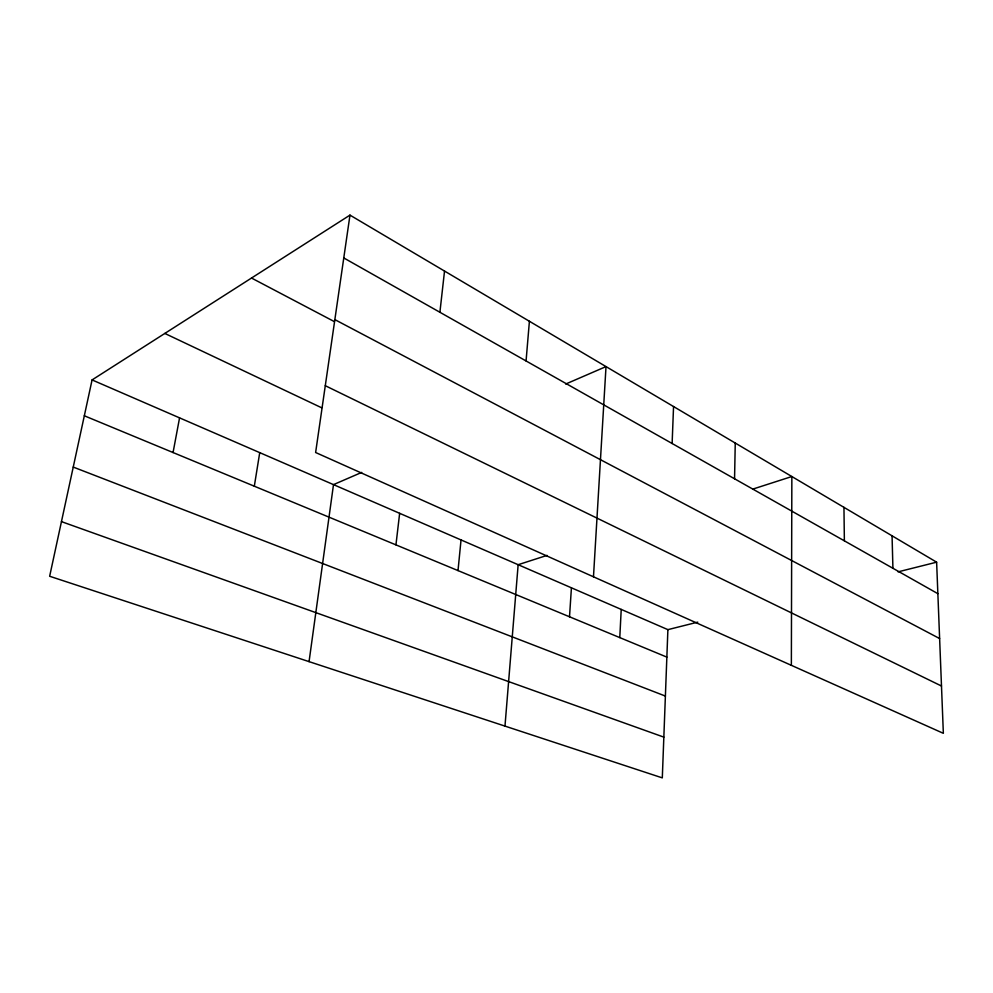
<?xml version="1.0" encoding="UTF-8"?>
<svg xmlns="http://www.w3.org/2000/svg" width="993" height="993" viewBox="0 0 993 993"><rect width="100%" height="100%" fill="white"/><g stroke="black" fill="none" stroke-linecap="round" stroke-linejoin="round"><path stroke-width="1.49" d="M791.359 665.322L791.855 476.528L752.781 489.115M734.559 478.787L735.254 443.039M92.076 379.922L667.892 629.649L662.306 777.879L49.65 576.263L92.076 379.922L349.97 215.121L936.622 562.175L943.35 733.318L315.625 452.51L349.97 215.121M672.124 443.499L673.552 406.534M619.781 637.593L621.221 609.417M593.479 576.809L606.015 366.591L565.7 384.043M569.51 616.777L571.422 587.806M504.978 726.106L518.147 564.707L547.019 555.397M526.067 360.956L529.406 321.273M458.009 570.578L461.037 539.944M439.899 312.261L444.529 271.064M395.946 544.872L399.645 513.319M309.059 661.636L333.499 484.621L361.7 472.407M254.32 486.198L259.732 452.634M173.055 452.547L179.559 417.867M667.892 629.649L697.781 622.139M898.069 571.856L936.622 562.175M61.454 521.623L663.845 737.129M73.246 467.082L665.384 696.068M84.331 415.782L666.849 657.105M164.826 333.437L321.645 407.775M325.294 385.706L941.488 686.014M334.852 319.609L939.626 638.561M251.514 278.04L334.529 321.707M343.777 257.944L937.864 593.677M892.062 535.798L892.918 568.281M843.951 507.336L844.373 540.85"/></g></svg>
